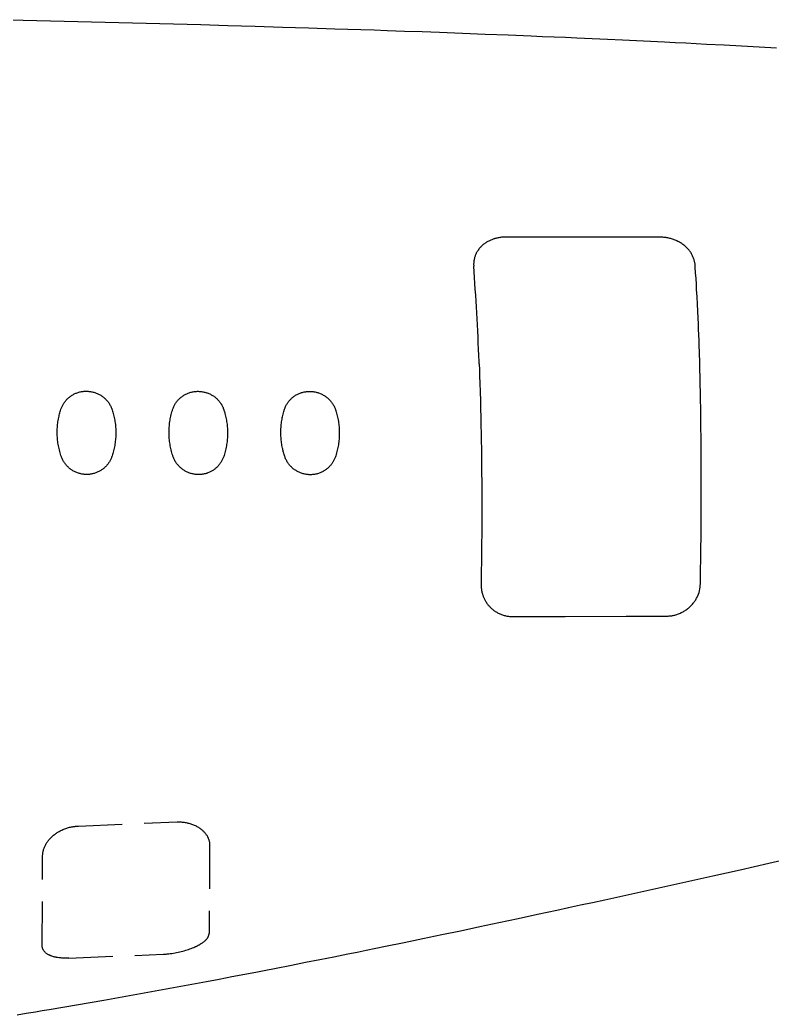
# Model space of a CAD drawing. Header units: millimetres. Extents: x -1718 to 143559, y -78490 to 15626.
# Drawn here: x 47581 to 51853, y 1037 to 6689 of the extents above; entities that cross this region are included whole.
import ezdxf

# ---------------------------------------------------------------- set-up
doc = ezdxf.new("R2010")
doc.units = ezdxf.units.MM
doc.header["$MEASUREMENT"] = 0
doc.linetypes.add('DASHED2', pattern=[0.375, 0.25, -0.125])
doc.layers.get('0').update_dxf_attribs({"linetype": 'CONTINUOUS'})

msp = doc.modelspace()

# ---------------------------------------------------------------- linework, layer by layer
at = {"color": 7, "ltscale": 0.010167}
msp.add_line((51440.2, 4792.8), (51439.8, 4803.1), dxfattribs=at)
msp.add_line((51440.2, 4792.8), (51439.8, 4803.1), dxfattribs=at)
at = {"color": 7, "ltscale": 0.03937}
for points in [[(47523.2, 6689.1), (47678.4, 6685.6), (47833.4, 6682), (47988.4, 6678.3), (48143.4, 6674.4), (48298.3, 6670.5), (48453.1, 6666.4), (48607.8, 6662.1), (48762.5, 6657.8), (48917.2, 6653.3), (49071.8, 6648.6), (49220.6, 6644), (49369.4, 6639.3), (49518.1, 6634.4), (49592.5, 6631.9), (49666.8, 6629.3), (49765.9, 6625.8), (49865, 6622.3), (49964.1, 6618.7), (50094.1, 6613.8), (50224.2, 6608.8), (50354.1, 6603.7), (50484.1, 6598.4), (50549.2, 6595.7), (50614.3, 6592.9), (50679.1, 6590.1), (50743.9, 6587.3), (50830.5, 6583.5), (50917.1, 6579.5), (51003.7, 6575.5), (51122.9, 6569.9), (51242.1, 6564.1), (51302.1, 6561.1), (51362, 6558.1), (51421.2, 6555.1), (51480.5, 6552.1), (51579.7, 6546.8), (51679, 6541.5), (51778.3, 6536.1), (51877.5, 6530.5)], [(50339.9, 5455.5), (50334.1, 5455.5), (50328.2, 5455.2), (50322.4, 5454.9), (50316.5, 5454.3), (50310.6, 5453.7), (50305.9, 5453), (50301.1, 5452.2), (50296.4, 5451.3), (50291.6, 5450.3), (50286.9, 5449.2), (50284.1, 5448.5), (50281.3, 5447.8), (50278.5, 5447), (50275.7, 5446.1), (50272, 5445), (50268.4, 5443.7), (50264.7, 5442.4), (50260.4, 5440.8), (50256.1, 5439), (50251.9, 5437.2), (50247.8, 5435.2), (50243.7, 5433.2), (50239.3, 5430.9), (50234.9, 5428.4), (50230.7, 5425.9), (50226.5, 5423.2), (50222.5, 5420.5), (50218.6, 5417.7), (50214.7, 5414.7), (50212.7, 5413.1), (50210.7, 5411.5), (50208.8, 5409.8), (50206.8, 5408.1), (50204.3, 5405.8), (50201.9, 5403.5), (50199.5, 5401.1), (50197.8, 5399.3), (50196.1, 5397.5), (50192.8, 5393.8), (50189.6, 5390.1), (50186.6, 5386.2), (50183.7, 5382.3), (50181, 5378.4), (50178.7, 5374.7), (50176.5, 5370.9), (50174.4, 5367.2), (50172.4, 5363.4), (50170.6, 5359.6), (50168.9, 5355.7), (50167.3, 5351.8), (50165.8, 5347.9), (50164.4, 5343.5), (50163, 5339.1), (50161.9, 5334.6), (50160.9, 5330.2), (50160, 5325.7), (50159.3, 5321.3), (50158.7, 5316.8), (50158.3, 5312.4), (50158, 5307.9), (50157.9, 5303.5), (50157.9, 5299.4), (50158.1, 5295.3), (50158.3, 5291.2)], [(51218, 5455), (51077.2, 5455.1), (50459.7, 5455.5), (50339.9, 5455.5)], [(51415.8, 5293.8), (51415.6, 5296.5), (51415.3, 5299.2), (51414.9, 5303.1), (51414.3, 5307.1), (51413.6, 5311.1), (51412.8, 5315), (51411.9, 5318.9), (51410.9, 5322.8), (51409.8, 5326.6), (51408.4, 5331.1), (51406.8, 5335.6), (51405.1, 5340), (51403.3, 5344.4), (51401.3, 5348.7), (51399.2, 5353), (51396.9, 5357.2), (51394.6, 5361.3), (51392.1, 5365.4), (51389.5, 5369.4), (51386.7, 5373.4), (51383.9, 5377.3), (51380.9, 5381.1), (51377.6, 5385.1), (51374.1, 5389), (51370.5, 5392.9), (51366.8, 5396.6), (51363, 5400.3), (51359, 5403.8), (51354.9, 5407.3), (51350.7, 5410.7), (51346.4, 5414), (51341.9, 5417.2), (51337.3, 5420.2), (51332.6, 5423.2), (51327.7, 5426.1), (51322.8, 5428.9), (51317.7, 5431.5), (51312.5, 5434), (51309.9, 5435.2), (51307.2, 5436.4), (51302.4, 5438.5), (51297.4, 5440.4), (51292.4, 5442.3), (51287.3, 5444), (51282.1, 5445.6), (51276.8, 5447.1), (51271.5, 5448.5), (51266, 5449.7), (51260.5, 5450.9), (51254.7, 5451.9), (51251.7, 5452.4), (51248.7, 5452.8), (51245.7, 5453.2), (51242.7, 5453.6), (51237.8, 5454.1), (51232.9, 5454.5), (51228, 5454.7), (51223, 5454.9), (51218, 5455)], [(51439.8, 4803.1), (51438.7, 4835.4), (51437.6, 4867.7), (51436.3, 4900.1), (51435.1, 4932.4), (51433.8, 4963.6), (51432.4, 4994.5), (51430.6, 5034.4), (51428.6, 5073.9), (51426.4, 5116.4), (51424.1, 5158.4), (51422.4, 5188.5), (51420.5, 5219.6), (51418.5, 5252.1), (51416.4, 5284.4), (51415.8, 5293.8)], [(51445.5, 3487.1), (51446.2, 3527.3), (51446.8, 3565.1), (51447.7, 3626.3), (51448.5, 3687.6), (51449.1, 3753.2), (51449.7, 3818.9), (51450, 3884.7), (51450.2, 3941.8), (51450.4, 3999), (51450.4, 4072.4), (51450.3, 4109.2), (51450.2, 4145.9), (51450, 4202.8), (51449.7, 4259.7), (51449.3, 4316.7), (51448.7, 4373.4), (51448, 4433), (51447.1, 4492.4), (51446.6, 4522.5), (51446.1, 4552.5), (51445.6, 4581.7), (51445, 4610.9), (51443.8, 4660.1), (51442.7, 4704.5), (51441.5, 4748.7), (51440.2, 4792.8)], [(50189.5, 4735.8), (50190.7, 4701), (50192, 4664.7), (50193.2, 4628.3), (50194.9, 4575.6), (50196.2, 4527.9), (50197.5, 4480.1), (50198.6, 4432.2), (50199.6, 4384.2), (50200.4, 4341.7), (50201.2, 4297.8), (50201.9, 4252.2), (50202.5, 4203.7), (50203, 4155.2), (50203.4, 4106.6), (50203.6, 4075.4), (50203.8, 4044.1), (50203.9, 4012.9), (50204, 3981.6), (50204.1, 3919.2), (50204, 3856.7), (50203.8, 3811.1), (50203.6, 3765.5), (50203.2, 3719.9), (50202.7, 3659.8), (50202, 3599.7), (50201.5, 3569.8), (50201.1, 3539.8), (50200.1, 3484)], [(47959.3, 4107.4), (47955.3, 4107.5), (47951.3, 4107.7), (47946.5, 4108.1), (47941.7, 4108.6), (47936.9, 4109.2), (47932.1, 4110.1), (47927.3, 4111), (47922.6, 4112.2), (47917.9, 4113.4), (47913.3, 4114.9), (47908.7, 4116.4), (47904.2, 4118.1), (47899.7, 4120), (47895.3, 4122), (47890.9, 4124.1), (47886.6, 4126.4), (47882.4, 4128.8), (47878.5, 4131.2), (47874.6, 4133.7), (47870.8, 4136.4), (47867.1, 4139.2), (47863.5, 4142), (47859.9, 4145), (47856.4, 4148.1), (47853.1, 4151.3), (47849.8, 4154.7), (47846.6, 4158.1), (47843.5, 4161.6), (47840.6, 4165.2), (47837.7, 4168.9), (47834.9, 4172.9), (47832.2, 4176.9), (47829.6, 4181), (47827.1, 4185.2), (47824.8, 4189.5), (47822.6, 4193.9), (47820.5, 4198.3), (47819.6, 4200.6), (47818.6, 4202.8), (47817.7, 4205.1), (47816.9, 4207.4), (47815.5, 4211.3), (47814.2, 4215.2), (47811.8, 4223), (47809.5, 4230.9), (47807.3, 4238.8), (47805.3, 4246.7), (47803.5, 4254.7), (47801.8, 4262.7), (47800.2, 4270.8), (47798.8, 4278.9), (47797.6, 4286.9), (47796.5, 4294.8), (47795.6, 4302.8), (47794.8, 4310.8), (47794.2, 4318.9), (47793.8, 4326.9), (47793.5, 4335), (47793.3, 4343), (47793.3, 4351.1), (47793.5, 4359.1), (47793.8, 4367.1), (47794.2, 4375.1), (47794.9, 4383), (47795.6, 4391), (47796.5, 4398.9), (47797.6, 4406.8), (47798.8, 4414.7), (47800.2, 4422.6), (47801.7, 4430.4), (47803.4, 4438.2), (47804.9, 4444.9), (47806.6, 4451.5), (47808.4, 4458), (47810.2, 4464.6), (47812.2, 4471.1), (47814.3, 4477.5), (47815.8, 4481.9), (47817.3, 4486.1), (47818.9, 4490), (47820.6, 4493.8), (47822.3, 4497.5), (47824.2, 4501.2), (47826.4, 4505.3), (47828.8, 4509.3), (47831.3, 4513.2), (47833.9, 4517), (47836.6, 4520.7), (47839.4, 4524.3), (47842.3, 4527.9), (47845.4, 4531.3), (47848.5, 4534.7), (47851.8, 4537.9), (47855.1, 4541), (47858.6, 4544), (47862.2, 4547), (47865.9, 4549.9), (47869.8, 4552.7), (47873.7, 4555.3), (47877.6, 4557.9), (47881.7, 4560.2), (47885.8, 4562.5), (47890, 4564.6), (47894.2, 4566.6), (47898.5, 4568.4), (47902.8, 4570.2), (47907.2, 4571.8), (47911.8, 4573.3), (47916.5, 4574.6), (47921.2, 4575.9), (47925.9, 4576.9), (47930.6, 4577.9), (47935.4, 4578.6), (47940.2, 4579.3), (47945, 4579.7), (47949.8, 4580.1), (47954.6, 4580.3), (47959.4, 4580.3)], [(47959.4, 4580.3), (47964.1, 4580.2), (47968.9, 4579.9), (47973.6, 4579.5), (47978.3, 4579), (47983, 4578.3), (47987.6, 4577.5), (47992.3, 4576.6), (47996.8, 4575.5), (48001.4, 4574.3), (48005.9, 4572.9), (48010.4, 4571.4), (48014.8, 4569.8), (48019.2, 4568), (48023.6, 4566.1), (48027.9, 4564), (48032.2, 4561.9), (48036.4, 4559.5), (48040.5, 4557.1), (48044.6, 4554.5), (48048.5, 4551.8), (48052.4, 4549), (48056.2, 4546), (48059.9, 4542.9), (48063.5, 4539.7), (48066.9, 4536.6), (48070.1, 4533.3), (48073.3, 4529.9), (48076.4, 4526.5), (48079.3, 4522.9), (48082.2, 4519.2), (48084.9, 4515.5), (48087.6, 4511.6), (48090.1, 4507.7), (48092.5, 4503.6), (48094.7, 4499.5), (48096.8, 4495.3), (48098.7, 4491.5), (48100.4, 4487.6), (48102, 4483.6), (48102.5, 4482.1), (48103.7, 4478.8), (48104.9, 4475.2), (48107.3, 4467.9), (48109.5, 4460.5), (48111.6, 4453.1), (48113.5, 4445.6), (48115.4, 4438.1), (48117, 4430.6), (48118.6, 4423), (48120, 4415.3), (48121.2, 4407.7), (48122.3, 4400), (48123.3, 4392.1), (48124.2, 4384.2), (48124.8, 4376.2), (48125.4, 4368.3), (48125.7, 4360.3), (48126, 4352.3), (48126, 4344.3), (48126, 4336.3), (48125.7, 4328.3), (48125.3, 4320.3), (48124.8, 4312.2), (48124.1, 4304.1), (48123.2, 4296), (48122.2, 4288), (48121, 4279.9), (48119.7, 4271.9), (48118.2, 4263.9), (48116.7, 4256.5), (48115, 4249.1), (48113.2, 4241.7), (48111.3, 4234.4), (48109.3, 4227.2), (48107.1, 4220), (48104.8, 4212.9), (48103.5, 4208.7), (48102, 4204.7), (48101.2, 4202.6), (48099.5, 4198.5), (48097.7, 4194.4), (48095.8, 4190.4), (48093.7, 4186.5), (48091.6, 4182.6), (48089.3, 4178.8), (48086.9, 4175.1), (48084.4, 4171.5), (48081.7, 4167.7), (48078.8, 4164), (48075.9, 4160.5), (48072.8, 4157), (48069.7, 4153.6), (48066.4, 4150.3), (48063, 4147.2), (48059.6, 4144.1), (48056.1, 4141.2), (48052.5, 4138.4), (48048.8, 4135.6), (48045, 4133), (48041.2, 4130.6), (48037.2, 4128.1), (48033.1, 4125.8), (48029, 4123.7), (48024.8, 4121.7), (48020.6, 4119.8), (48016.3, 4118), (48012, 4116.4), (48007.6, 4114.9), (48003.2, 4113.5), (47998.7, 4112.3), (47994.3, 4111.2), (47989.8, 4110.3), (47985.3, 4109.4), (47981, 4108.8), (47976.7, 4108.3), (47972.3, 4107.9), (47968, 4107.6), (47963.7, 4107.4), (47959.3, 4107.4)], [(48638.3, 4112.9), (48634.7, 4111.9), (48631, 4111), (48627.4, 4110.2), (48623.7, 4109.5), (48619.1, 4108.7), (48614.5, 4108), (48609.8, 4107.5), (48605.2, 4107.1), (48600.5, 4106.9), (48595.9, 4106.8), (48591.2, 4106.9), (48586.6, 4107.1), (48581.9, 4107.4), (48577.3, 4107.9), (48572.7, 4108.5), (48568.1, 4109.3), (48563.6, 4110.2), (48559, 4111.2), (48554.4, 4112.4), (48549.9, 4113.8), (48545.4, 4115.2), (48541, 4116.9), (48536.6, 4118.6), (48532.3, 4120.5), (48528, 4122.5), (48523.8, 4124.6), (48519.7, 4126.9), (48515.6, 4129.3), (48511.6, 4131.9), (48507.7, 4134.5), (48503.9, 4137.2), (48500.2, 4140.1), (48496.6, 4143.1), (48493, 4146.2), (48489.5, 4149.4), (48486.2, 4152.7), (48482.9, 4156.1), (48479.8, 4159.6), (48476.8, 4163.2), (48473.9, 4166.8), (48471.2, 4170.5), (48468.5, 4174.3), (48466, 4178.2), (48463.5, 4182.1), (48461.2, 4186.2), (48459.1, 4190.3), (48457, 4194.5), (48455.1, 4198.8), (48453.3, 4203.1), (48451.6, 4207.5), (48450.2, 4211.5), (48449, 4215.2), (48446.6, 4223), (48444.3, 4230.9), (48442.1, 4238.8), (48440.1, 4246.7), (48438.3, 4254.7), (48436.6, 4262.7), (48435.1, 4270.8), (48433.7, 4278.9), (48432.5, 4287), (48431.4, 4295.2), (48430.5, 4303.3), (48429.7, 4311.5), (48429.1, 4319.7), (48428.7, 4327.7), (48428.4, 4335.8), (48428.2, 4343.8), (48428.3, 4351.8), (48428.4, 4359.8), (48428.8, 4367.8), (48429.2, 4375.9), (48429.9, 4383.9), (48430.7, 4391.9), (48431.6, 4399.8), (48432.7, 4407.8), (48433.9, 4415.7), (48435.3, 4423.6), (48436.9, 4431.5), (48438.6, 4439.4), (48440.5, 4447.2), (48442.5, 4454.9), (48444.6, 4462.7), (48446.9, 4470.3), (48447.7, 4472.7), (48449.9, 4479.5), (48451.2, 4483.2), (48452.6, 4486.8), (48453.3, 4488.7), (48455, 4492.7), (48456.9, 4496.7), (48458.9, 4500.6), (48460.9, 4504.5), (48463.3, 4508.5), (48465.7, 4512.4), (48468.3, 4516.2), (48471, 4519.9), (48473.8, 4523.6), (48476.7, 4527.1), (48479.8, 4530.6), (48482.9, 4533.9), (48486.1, 4537.2), (48489.5, 4540.3), (48492.9, 4543.3), (48496.4, 4546.3), (48500.2, 4549.2), (48504, 4552), (48508, 4554.7), (48512, 4557.2), (48516.1, 4559.6), (48520.2, 4561.9), (48524.5, 4564.1), (48528.7, 4566.1), (48533.1, 4568), (48537.4, 4569.7), (48541.9, 4571.3), (48546.5, 4572.8), (48551.1, 4574.2), (48555.8, 4575.4), (48560.6, 4576.4), (48565.3, 4577.3), (48570.1, 4578.1), (48574.8, 4578.7), (48579.6, 4579.2), (48584.4, 4579.5), (48589.2, 4579.7), (48594, 4579.7)], [(48594, 4579.7), (48598.8, 4579.6), (48603.6, 4579.3), (48608.4, 4578.9), (48613.1, 4578.3), (48617.9, 4577.6), (48622.6, 4576.8), (48627.2, 4575.8), (48631.9, 4574.7), (48636.5, 4573.4), (48641.1, 4572), (48645.6, 4570.5), (48650, 4568.8), (48654.5, 4567), (48658.9, 4565), (48663.2, 4562.9), (48667.5, 4560.7), (48671.6, 4558.3), (48675.8, 4555.9), (48679.8, 4553.2), (48683.8, 4550.5), (48687.6, 4547.6), (48691.4, 4544.7), (48695.1, 4541.5), (48698.7, 4538.3), (48702.2, 4535), (48705.6, 4531.5), (48708.9, 4528), (48712, 4524.3), (48715.1, 4520.5), (48718, 4516.7), (48720.8, 4512.7), (48723.4, 4508.7), (48724.7, 4506.6), (48726, 4504.5), (48727.2, 4502.4), (48728.4, 4500.3), (48730.1, 4497), (48731.7, 4493.8), (48733.3, 4490.4), (48734.8, 4487.1), (48736.2, 4483.4), (48737.8, 4479.3), (48738.8, 4476.5), (48740.2, 4472.3), (48741.5, 4468), (48742.8, 4463.8), (48744.2, 4459), (48745.6, 4454.2), (48747.6, 4446.8), (48749.4, 4439.3), (48751.1, 4431.8), (48752.7, 4424.3), (48754.2, 4416.7), (48755.4, 4409.1), (48756.6, 4401.4), (48757.6, 4393.7), (48758.5, 4386), (48759.2, 4378.3), (48759.8, 4370.5), (48760.2, 4362.8), (48760.5, 4355), (48760.6, 4347.2), (48760.6, 4339.4), (48760.5, 4331.6), (48760.2, 4323.8), (48759.7, 4316.1), (48759.2, 4308.3), (48758.4, 4300.5), (48757.5, 4292.8), (48756.5, 4285), (48755.4, 4277.3), (48754, 4269.6), (48752.6, 4261.7), (48750.9, 4253.9), (48749.1, 4246), (48747.2, 4238.2), (48745.1, 4230.4), (48742.8, 4222.7), (48740.4, 4215), (48738.7, 4209.7), (48737.4, 4205.9), (48735.9, 4201.8), (48734.2, 4197.8), (48732.5, 4193.9), (48730.6, 4190), (48728.6, 4186.2), (48726.4, 4182.2), (48724.2, 4178.4), (48721.8, 4174.6), (48719.2, 4170.9), (48716.5, 4167.2), (48713.7, 4163.5), (48710.8, 4159.9), (48707.7, 4156.4), (48704.6, 4153.1), (48701.3, 4149.8), (48698, 4146.6), (48694.5, 4143.6), (48691, 4140.6), (48687.4, 4137.8), (48683.7, 4135.1), (48680, 4132.5), (48676.2, 4130), (48672.5, 4127.8), (48668.7, 4125.6), (48665, 4123.6), (48661.1, 4121.7), (48657.2, 4119.9), (48653.3, 4118.2), (48649.3, 4116.7), (48646.5, 4115.6), (48643.7, 4114.6), (48641, 4113.8), (48638.3, 4112.9)], [(49271.9, 4112), (49267.7, 4110.8), (49263.5, 4109.8), (49259.2, 4108.9), (49255, 4108.2), (49250.7, 4107.5), (49246.4, 4107), (49242, 4106.6), (49237.2, 4106.3), (49232.3, 4106.2), (49227.5, 4106.2), (49222.6, 4106.3), (49217.8, 4106.6), (49212.9, 4107.1), (49208.1, 4107.7), (49203.4, 4108.5), (49198.6, 4109.4), (49193.9, 4110.5), (49189.2, 4111.7), (49184.6, 4113.1), (49180, 4114.6), (49175.4, 4116.3), (49171, 4118.1), (49166.5, 4120), (49162.2, 4122.1), (49157.9, 4124.3), (49153.7, 4126.7), (49149.5, 4129.2), (49145.5, 4131.8), (49141.5, 4134.5), (49137.6, 4137.4), (49133.8, 4140.4), (49130, 4143.5), (49126.4, 4146.8), (49122.9, 4150.1), (49119.5, 4153.6), (49116.1, 4157.2), (49112.9, 4160.9), (49110, 4164.5), (49107.1, 4168.3), (49104.3, 4172.2), (49101.7, 4176.1), (49099.1, 4180.1), (49096.7, 4184.3), (49094.5, 4188.5), (49092.3, 4192.7), (49090.3, 4197.1), (49088.4, 4201.5), (49086.7, 4206), (49085.2, 4210.2), (49083.7, 4214.6), (49081.7, 4221.1), (49079.8, 4227.7), (49078.4, 4232.6), (49077.1, 4237.6), (49075.8, 4242.5), (49074.6, 4247.5), (49073.5, 4252.5), (49072.4, 4257.4), (49070.9, 4264.9), (49069.5, 4272.4), (49068.2, 4279.9), (49067.1, 4287.4), (49066.1, 4295), (49065.3, 4302.5), (49064.6, 4310.1), (49064, 4317.7), (49063.5, 4325.9), (49063.2, 4334.1), (49063, 4342.3), (49063, 4350.5), (49063.2, 4358.7), (49063.5, 4366.9), (49063.7, 4371), (49064, 4375.1), (49064.3, 4379.2), (49064.6, 4383.3), (49065, 4387.3), (49065.4, 4391.4), (49066.3, 4398.8), (49067.3, 4406.2), (49068.4, 4413.6), (49069.7, 4421), (49071.1, 4428.3), (49072.6, 4435.6), (49074.2, 4442.9), (49076, 4450.1), (49077.9, 4457.3), (49080, 4464.5), (49082.2, 4471.6), (49082.4, 4472.5), (49084.6, 4479.2), (49086, 4483.1), (49087.4, 4486.8), (49088.1, 4488.6), (49089.8, 4492.6), (49091.7, 4496.6), (49093.6, 4500.5), (49095.7, 4504.4), (49098.1, 4508.4), (49100.5, 4512.2), (49103.1, 4516.1), (49105.8, 4519.8), (49108.6, 4523.4), (49111.5, 4527), (49114.5, 4530.4), (49117.6, 4533.7), (49120.9, 4537), (49124.2, 4540.1), (49127.6, 4543.1), (49131.1, 4546.1), (49134.9, 4549), (49138.7, 4551.8), (49142.6, 4554.4), (49146.6, 4557), (49150.7, 4559.4), (49154.9, 4561.6), (49159.1, 4563.8), (49163.4, 4565.8), (49167.7, 4567.6), (49172.1, 4569.4), (49176.5, 4570.9), (49181.1, 4572.4), (49185.7, 4573.8), (49190.4, 4575), (49195.1, 4576), (49199.8, 4576.9), (49204.6, 4577.7), (49209.4, 4578.3), (49214.1, 4578.7), (49218.9, 4579), (49223.7, 4579.2), (49228.5, 4579.2)], [(49228.5, 4579.2), (49232.3, 4579.1), (49236.1, 4578.9), (49239.8, 4578.6), (49243.6, 4578.3), (49246.9, 4577.9), (49250.2, 4577.4), (49253.5, 4576.9), (49256, 4576.4), (49258.5, 4575.9), (49263.4, 4574.8), (49268.2, 4573.6), (49273.1, 4572.1), (49277.8, 4570.6), (49282.5, 4568.9), (49287, 4567.1), (49291.3, 4565.2), (49295.7, 4563.2), (49299.9, 4561), (49304.1, 4558.7), (49308.2, 4556.3), (49312.2, 4553.8), (49316.2, 4551.1), (49320.1, 4548.3), (49323.9, 4545.4), (49327.6, 4542.4), (49331.2, 4539.2), (49334.7, 4536), (49338.1, 4532.6), (49341.4, 4529.1), (49344.6, 4525.5), (49347.7, 4521.8), (49350.5, 4518.2), (49353.3, 4514.5), (49355.9, 4510.6), (49358.4, 4506.7), (49360.8, 4502.8), (49363.1, 4498.7), (49365.2, 4494.5), (49367.2, 4490.3), (49369.1, 4486), (49370.6, 4482.4), (49371.3, 4480.5), (49372.9, 4476), (49374.6, 4470.9), (49376.1, 4466.4), (49377.1, 4462.9), (49379.3, 4455.4), (49381.4, 4447.8), (49383.3, 4440.2), (49385.1, 4432.5), (49386.7, 4424.7), (49388.2, 4417), (49389.6, 4409.2), (49390.8, 4401.3), (49391.8, 4393.5), (49392.7, 4385.6), (49393.5, 4377.7), (49394.1, 4369.7), (49394.5, 4361.8), (49394.8, 4353.8), (49394.9, 4345.8), (49394.9, 4337.8), (49394.8, 4330.2), (49394.5, 4322.5), (49394, 4314.9), (49393.4, 4307.2), (49392.7, 4299.6), (49391.8, 4292), (49390.8, 4284.3), (49389.7, 4276.7), (49388.4, 4269.1), (49387, 4261.6), (49385.3, 4253.5), (49383.5, 4245.5), (49381.5, 4237.6), (49379.4, 4229.6), (49377.1, 4221.8), (49374.6, 4213.9), (49372.9, 4208.6), (49371.5, 4204.7), (49370, 4200.6), (49368.3, 4196.6), (49366.6, 4192.6), (49364.7, 4188.7), (49362.7, 4184.9), (49360.8, 4181.4), (49358.7, 4178), (49356.6, 4174.6), (49354.6, 4171.6), (49352.5, 4168.5), (49350.3, 4165.6), (49348, 4162.7), (49346, 4160.1), (49343.9, 4157.7), (49341.7, 4155.2), (49340, 4153.4), (49338.3, 4151.7), (49334.9, 4148.2), (49331.3, 4144.9), (49327.6, 4141.7), (49323.9, 4138.6), (49320, 4135.7), (49317, 4133.5), (49314, 4131.4), (49310.9, 4129.4), (49307.7, 4127.5), (49305.6, 4126.2), (49303.5, 4125), (49301.3, 4123.8), (49299.1, 4122.7), (49294.7, 4120.6), (49290.3, 4118.5), (49285.8, 4116.7), (49281.2, 4115), (49276.6, 4113.4), (49271.9, 4112)], [(50200.1, 3484), (50200.1, 3481.1), (50200.1, 3478.1), (50200.2, 3473.7), (50200.4, 3470.4), (50200.6, 3467.1), (50201, 3462.3), (50201.6, 3457.6), (50202.2, 3452.9), (50203, 3448.2), (50203.9, 3443.5), (50204.9, 3438.9), (50206.1, 3434.3), (50207.3, 3429.8), (50208.5, 3425.9), (50209.7, 3422.1), (50211.1, 3418.2), (50212.5, 3414.5), (50213.9, 3411.2), (50215.3, 3407.9), (50216.7, 3404.6), (50217.9, 3402.2), (50219, 3399.8), (50221.2, 3395.6), (50223.5, 3391.4), (50225.9, 3387.4), (50228.3, 3383.4), (50230.9, 3379.4), (50233.6, 3375.6), (50236.4, 3371.8), (50239.3, 3368.1), (50241.8, 3365), (50244.4, 3361.9), (50247.1, 3358.9), (50249.9, 3356), (50251.7, 3354.1), (50253.6, 3352.2), (50255.6, 3350.3), (50257.5, 3348.5), (50261.5, 3344.9), (50265.2, 3341.8), (50269, 3338.7), (50272.9, 3335.8), (50276.9, 3332.9), (50280.9, 3330.2), (50285, 3327.6), (50289.2, 3325), (50293.5, 3322.6), (50297.8, 3320.4), (50302.4, 3318.1), (50307, 3316), (50311.7, 3313.9), (50316.5, 3312.1), (50321.3, 3310.3), (50326.2, 3308.7), (50331.1, 3307.2), (50336.1, 3305.9), (50341.1, 3304.7), (50346.1, 3303.6), (50351.2, 3302.7), (50356.3, 3301.9), (50361.4, 3301.2), (50365.1, 3300.8), (50368.8, 3300.5), (50372.6, 3300.3), (50376.3, 3300.1), (50380, 3300), (50383.7, 3300)], [(51252, 3303.1), (51257.3, 3303.1), (51262.6, 3303.4), (51268.1, 3303.8), (51273.5, 3304.3), (51276.7, 3304.7), (51279.8, 3305.1), (51282.9, 3305.6), (51286.1, 3306.1), (51291, 3307.1), (51296, 3308.2), (51301, 3309.4), (51306, 3310.8), (51311.1, 3312.4), (51316.3, 3314.1), (51321.4, 3316), (51326.6, 3318.1), (51331.8, 3320.3), (51334.4, 3321.4), (51336.9, 3322.7), (51339.5, 3323.9), (51342, 3325.2), (51346.9, 3327.8), (51351.6, 3330.5), (51356.4, 3333.4), (51361, 3336.4), (51365.5, 3339.5), (51369.7, 3342.5), (51373.7, 3345.6), (51377.6, 3348.8), (51381.5, 3352), (51384.3, 3354.6), (51387.1, 3357.1), (51389.8, 3359.7), (51391.8, 3361.7), (51393.8, 3363.7), (51397.5, 3367.8), (51401.2, 3371.9), (51404.4, 3375.8), (51407.5, 3379.7), (51410.5, 3383.6), (51413.3, 3387.6), (51415.9, 3391.5)], [(50383.7, 3300), (50406.3, 3300.1), (50473.1, 3300.3), (50606.5, 3300.7)], [(50678.4, 3300.9), (51023.3, 3302.2), (51137.8, 3302.7), (51195, 3302.9), (51233, 3303), (51252, 3303.1)], [(51991.9, 1933.3), (51834.9, 1897.8), (51753.3, 1879.4), (51671.7, 1861.1), (51594.2, 1843.8), (51516.6, 1826.4), (51397.3, 1799.8), (51277.9, 1773.3), (51158.5, 1746.9), (51039.1, 1720.6), (50902.6, 1690.7), (50833.6, 1675.6), (50764.6, 1660.6), (50697, 1646), (50629.5, 1631.3), (50520.2, 1607.8), (50410.8, 1584.3), (50301.5, 1561), (50192.1, 1537.8), (50082.7, 1514.7), (49976.3, 1492.4), (49869.8, 1470.2), (49763.4, 1448.2), (49656.8, 1426.3), (49602.5, 1415.2), (49548.2, 1404.1), (49495.9, 1393.5), (49443.7, 1382.9), (49363.7, 1366.9), (49283.7, 1350.9), (49203.7, 1335), (49123.6, 1319.2), (49027, 1300.2), (48978.7, 1290.8), (48930.4, 1281.5), (48857.9, 1267.5), (48785.4, 1253.6), (48712.8, 1239.9), (48640.3, 1226.2), (48557.3, 1210.7), (48474.2, 1195.3), (48391.2, 1180), (48308.1, 1164.9), (48224.9, 1150), (48141.7, 1135.1), (48100.1, 1127.8), (48058.5, 1120.5), (47980.8, 1106.9), (47903, 1093.6), (47825.2, 1080.3), (47747.3, 1067.2), (47708.4, 1060.7), (47669.5, 1054.3), (47617.5, 1045.7), (47565.5, 1037.2)]]:
    msp.add_lwpolyline(points, dxfattribs=at)
at = {"color": 7, "linetype": 'DASHED2', "ltscale": 1000}
for points in [[(47707.8, 1432.5), (47710.5, 1944.9), (47710.7, 1948.8), (47711, 1952.7), (47711.5, 1956.6), (47712, 1960.5), (47712.8, 1964.8), (47713.7, 1969), (47714.8, 1973.3), (47716, 1977.6), (47717.4, 1981.8), (47718.9, 1986.1), (47720.5, 1990.3), (47722.3, 1994.5), (47724.3, 1998.7), (47726.4, 2002.9), (47728.6, 2007), (47731, 2011.1), (47733, 2014.4), (47735.1, 2017.7), (47737.3, 2020.9), (47739.6, 2024.2), (47741.2, 2026.3), (47742.8, 2028.4), (47746.2, 2032.6), (47749.7, 2036.6), (47753.3, 2040.6), (47757.1, 2044.6), (47761, 2048.4), (47765, 2052.2), (47769.1, 2055.8), (47773, 2059), (47776.9, 2062.1), (47780.9, 2065.2), (47785, 2068.1), (47789.1, 2071), (47793.3, 2073.7), (47797.2, 2076.1), (47801.1, 2078.4), (47805.1, 2080.7), (47809.1, 2082.9), (47811.8, 2084.3), (47814.5, 2085.6), (47820, 2088.3), (47825.3, 2090.7), (47830.7, 2092.9), (47836.1, 2095), (47841.5, 2097), (47847, 2098.9), (47852.5, 2100.6), (47858.1, 2102.2), (47863.6, 2103.6), (47869.2, 2104.9), (47874.2, 2106), (47879.3, 2107), (47884.3, 2107.8), (47889.3, 2108.6), (47894.4, 2109.2), (47897.5, 2109.6), (47900.7, 2109.9), (47906.9, 2110.4), (47913.2, 2110.7)], [(47913.2, 2110.7), (48475.2, 2134.5), (48480.7, 2134.5), (48486.1, 2134.4), (48491.6, 2134.3), (48497, 2134), (48502.7, 2133.5), (48508.3, 2132.9), (48514, 2132.2), (48519.5, 2131.4), (48525, 2130.4), (48530.4, 2129.3), (48535.8, 2128.1), (48541.1, 2126.8), (48546.3, 2125.4), (48551.4, 2123.8), (48556.5, 2122.1), (48561.7, 2120.3), (48566.8, 2118.3), (48571.7, 2116.2), (48576.6, 2114), (48581.4, 2111.6), (48586.1, 2109.2), (48590.7, 2106.6), (48595.1, 2103.9), (48599.4, 2101.1), (48603.6, 2098.3), (48607.7, 2095.3), (48609.7, 2093.7), (48611.7, 2092.2), (48614.8, 2089.6), (48617.8, 2087), (48620.6, 2084.4), (48623.5, 2081.6), (48626.2, 2078.8), (48629.2, 2075.6), (48632, 2072.2), (48634.8, 2068.8), (48637.4, 2065.3), (48639.8, 2061.8), (48642.2, 2058.2), (48644.3, 2054.5), (48646.4, 2050.7), (48647.4, 2048.8), (48648.3, 2046.9), (48649.2, 2045), (48650, 2043.1), (48651.3, 2039.9), (48652.5, 2036.8), (48653.6, 2033.6), (48654.6, 2030.3), (48655.5, 2027.1), (48656.3, 2023.5), (48657, 2019.8), (48657.6, 2016.2), (48658.1, 2012.5), (48658.4, 2008.8), (48658.6, 2005), (48655.6, 1501.2)], [(47860.1, 1360.5), (48396.8, 1383), (48402.6, 1383.3), (48408.4, 1383.8), (48412.8, 1384.1), (48417.3, 1384.5), (48426.2, 1385.5), (48435.1, 1386.6), (48444.1, 1387.9), (48453.1, 1389.3), (48462.1, 1390.8), (48471, 1392.5), (48479.9, 1394.4), (48488.8, 1396.3), (48497.5, 1398.4), (48506.2, 1400.7), (48514.7, 1403), (48522.8, 1405.4), (48530.8, 1407.8), (48538.7, 1410.4), (48546.4, 1413.1), (48553.9, 1415.8), (48561.2, 1418.7), (48568.3, 1421.6), (48575.2, 1424.6), (48578.6, 1426.1), (48581.9, 1427.6), (48585.1, 1429.2), (48588.3, 1430.7), (48594.1, 1433.7), (48599.7, 1436.7), (48605, 1439.8), (48607.6, 1441.4), (48610.1, 1442.9), (48614.2, 1445.6), (48618.1, 1448.2), (48621.8, 1450.9), (48625.4, 1453.6), (48628.7, 1456.3), (48631.9, 1459.1), (48634.9, 1461.8), (48637.7, 1464.6), (48640.3, 1467.4), (48642.7, 1470.2), (48643.9, 1471.6), (48644.9, 1473), (48646, 1474.4), (48646.9, 1475.8), (48648.5, 1478.3), (48649.9, 1480.7), (48651.2, 1483.1), (48652.3, 1485.5), (48653.2, 1488), (48654, 1490.4), (48654.7, 1492.8), (48655.1, 1495.1), (48655.5, 1497.5), (48655.6, 1499.3), (48655.6, 1501.2)], [(47860.1, 1360.5), (47856.1, 1360.4), (47852.2, 1360.3), (47846.9, 1360.2), (47841.7, 1360.2), (47836.6, 1360.2), (47830.8, 1360.4), (47825.1, 1360.7), (47819.5, 1361), (47813.9, 1361.5), (47807.6, 1362.1), (47801.5, 1362.9), (47795.4, 1363.8), (47789.5, 1364.8), (47786.6, 1365.4), (47783.8, 1366), (47780, 1366.8), (47776.3, 1367.8), (47772.7, 1368.7), (47767.9, 1370.2), (47763.2, 1371.7), (47758.7, 1373.3), (47756.5, 1374.2), (47754.3, 1375.1), (47752.2, 1376), (47750.1, 1376.9), (47746.8, 1378.6), (47743.6, 1380.2), (47740.5, 1382), (47737.5, 1383.8), (47734.7, 1385.7), (47732, 1387.7), (47729.4, 1389.7), (47727, 1391.7), (47724.8, 1393.8), (47722.6, 1396), (47720.7, 1398.2), (47718.8, 1400.5), (47717.1, 1402.8), (47715.6, 1405.1), (47714.2, 1407.5), (47712.9, 1409.9), (47711.9, 1412.1), (47711, 1414.3), (47710.3, 1416.5), (47709.6, 1418.8), (47709, 1421), (47708.6, 1422.9), (47708.3, 1424.8), (47708.1, 1426.7), (47708, 1428.2), (47707.9, 1429.6), (47707.8, 1432.5)]]:
    msp.add_lwpolyline(points, dxfattribs=at)
at = {"color": 7, "ltscale": 0.03937}
for centre, radius, start, end in [((30964.9, 4003.3), 19238.5, 2.18202, 2.22084), ((30964.9, 4003.3), 19238.5, 2.18202, 2.22084), ((51258.8, 3494.5), 187.9, 326.7597, 333.2141), ((51258.8, 3494.5), 187.9, 326.7597, 333.2141), ((49308.3, 364399.6), 361101.3, 270.205996, 270.217409)]:
    msp.add_arc(centre, radius, start, end, dxfattribs=at)
for centre, major_axis, ratio, start_param, end_param in [((49896.2, 4327.5), (40.7, -2369.2), 0.128566, 1.74736, 1.987474), ((51254.8, 3487.4), (185.2, 47.2), 0.96534, 5.592172, 6.023187)]:
    msp.add_ellipse(centre, major_axis=major_axis, ratio=ratio, start_param=start_param, end_param=end_param, dxfattribs=at)

doc.saveas('drawing.dxf')
